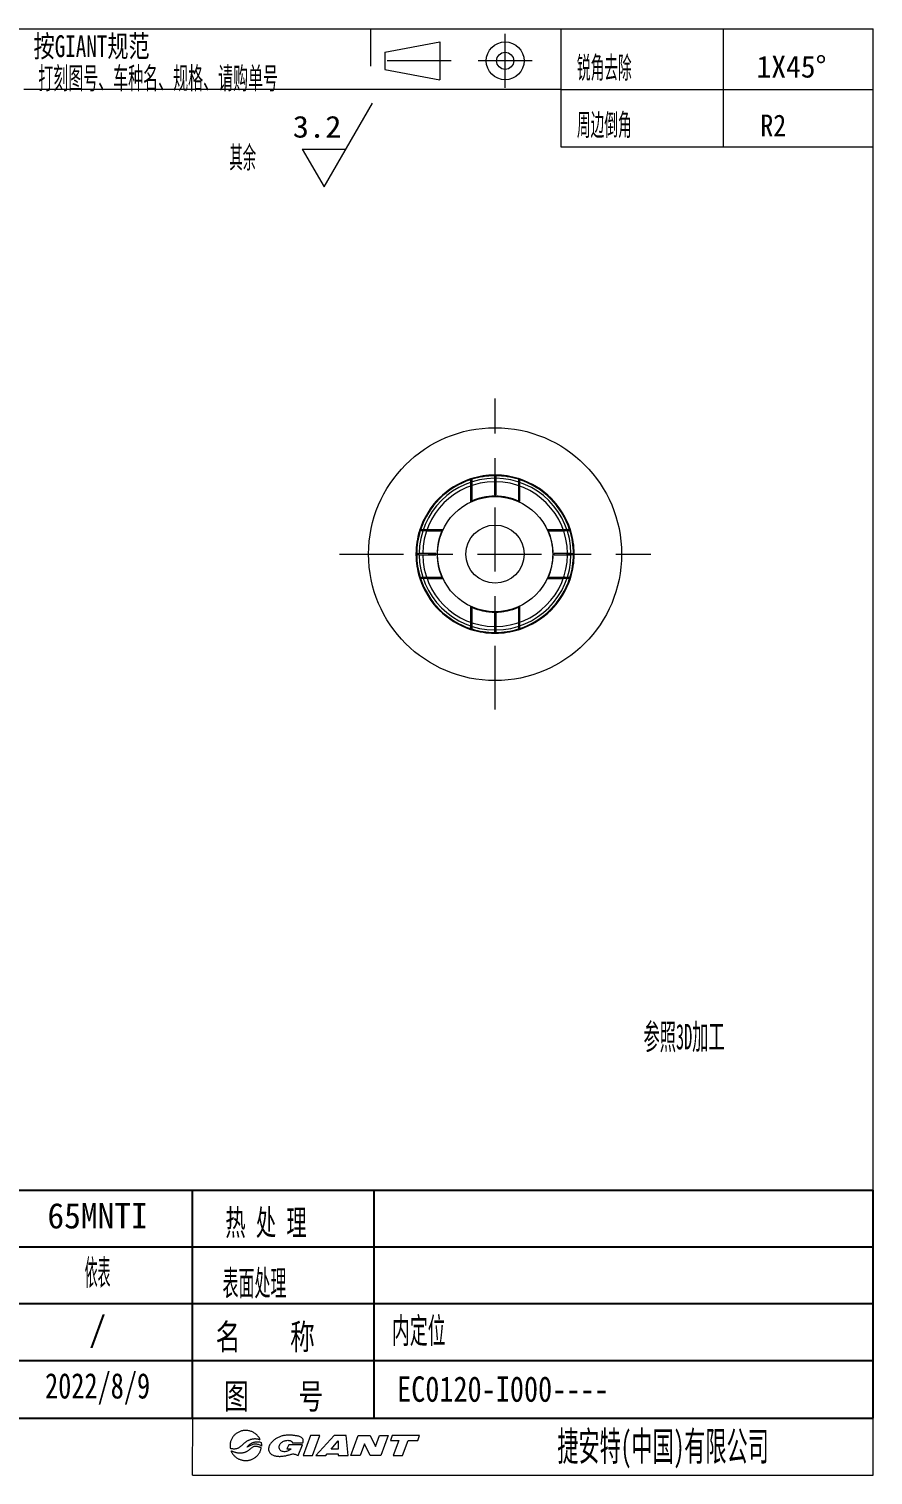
# Model space of a CAD drawing. Header units: millimetres. Extents: x 7 to 719, y -6 to 492.
# Drawn here: x 428.8 to 719, y -5.6 to 491.9 of the extents above; entities that cross this region are included whole.
import ezdxf

# ---------------------------------------------------------------- set-up
doc = ezdxf.new("R2010")
doc.units = ezdxf.units.MM
doc.linetypes.add('CENTER', pattern=[47.5, 22, -8.5, 8.5, -8.5])
doc.linetypes.add('DASHED', pattern=[25.719999, 12.86, -12.86])
doc.layers.add('1', color=7, linetype='Continuous', lineweight=18)
doc.styles.add('blockfont_v2', font='')
doc.styles.add('chinesef_fs', font='')
doc.styles.add('chinesef_ht_filled', font='')
doc.styles.add('chineset', font='')
doc.styles.get('blockfont_v2').set_extended_font_data('宋体')
doc.styles.get('chinesef_fs').set_extended_font_data('宋体')
doc.styles.get('chinesef_ht_filled').set_extended_font_data('宋体')
doc.styles.get('chineset').set_extended_font_data('宋体')

# ---------------------------------------------------------------- blocks, each defined once
blk = doc.blocks.new('TabularNote1')
at = {"layer": '1', "color": 7, "linetype": 'Continuous', "lineweight": 25}
for p, q in [((124.42, 45.33), (138.42, 45.33)), ((124.42, 45.33), (124.42, 37.53)), ((138.42, 45.33), (138.42, 37.53)), ((138.42, 45.33), (157.42, 45.33)), ((157.42, 45.33), (157.42, 37.53)), ((157.42, 45.33), (172.42, 45.33)), ((172.42, 45.33), (172.42, 37.53)), ((172.42, 45.33), (198.42, 45.33)), ((198.42, 45.33), (198.42, 37.53)), ((198.42, 45.33), (223.42, 45.33)), ((223.42, 45.33), (223.42, 37.53)), ((223.42, 45.33), (292.02, 45.33)), ((292.02, 45.33), (292.02, 37.53)), ((124.42, 37.53), (138.42, 37.53)), ((124.42, 37.53), (124.42, 29.73)), ((138.42, 37.53), (157.42, 37.53)), ((138.42, 37.53), (138.42, 29.73)), ((157.42, 37.53), (172.42, 37.53)), ((157.42, 37.53), (157.42, 29.73)), ((172.42, 37.53), (198.42, 37.53)), ((172.42, 37.53), (172.42, 29.73)), ((198.42, 37.53), (223.42, 37.53)), ((198.42, 37.53), (198.42, 29.73)), ((223.42, 37.53), (292.02, 37.53)), ((223.42, 37.53), (223.42, 29.73)), ((292.02, 37.53), (292.02, 29.73)), ((124.42, 29.73), (138.42, 29.73)), ((124.42, 29.73), (124.42, 21.93)), ((138.42, 29.73), (157.42, 29.73)), ((138.42, 29.73), (138.42, 21.93)), ((157.42, 29.73), (172.42, 29.73)), ((157.42, 29.73), (157.42, 21.93)), ((172.42, 29.73), (198.42, 29.73)), ((172.42, 29.73), (172.42, 21.93)), ((198.42, 29.73), (223.42, 29.73)), ((198.42, 29.73), (198.42, 21.93)), ((223.42, 29.73), (292.02, 29.73)), ((223.42, 29.73), (223.42, 21.93)), ((292.02, 29.73), (292.02, 21.93)), ((124.42, 21.93), (138.42, 21.93)), ((124.42, 21.93), (124.42, 13.96)), ((138.42, 21.93), (157.42, 21.93)), ((138.42, 21.93), (138.42, 13.96)), ((157.42, 21.93), (172.42, 21.93)), ((157.42, 21.93), (157.42, 13.96)), ((172.42, 21.93), (198.42, 21.93)), ((172.42, 21.93), (172.42, 13.96)), ((198.42, 21.93), (223.42, 21.93)), ((198.42, 21.93), (198.42, 13.96)), ((223.42, 21.93), (292.02, 21.93)), ((223.42, 21.93), (223.42, 13.96)), ((292.02, 21.93), (292.02, 13.96)), ((124.42, 13.96), (138.42, 13.96)), ((138.42, 13.96), (157.42, 13.96)), ((157.42, 13.96), (172.42, 13.96)), ((172.42, 13.96), (198.42, 13.96)), ((198.42, 13.96), (223.42, 13.96)), ((223.42, 13.96), (292.02, 13.96))]:
    blk.add_line(p, q, dxfattribs=at)
at = {"layer": '1', "color": 5, "linetype": 'Continuous', "lineweight": 13, "char_height": 3.5, "line_spacing_factor": 0.903614}
for s, insert, width, attachment_point, style in [('{\\W0.4408;周亚丰}', (147.92, 43.58), 12.8423, 2, 'chinesef_fs'), ('{\\W0.9652;65MNTI}', (185.42, 43.58), 27.6295, 2, 'chinesef_fs'), ('{\\W0.4408;周亚丰}', (147.92, 35.78), 12.8423, 2, 'chinesef_fs'), ('/', (185.42, 27.98), 12.6779, 2, 'blockfont_v2'), ('{\\W0.5151; 内定位}', (224.67, 25.83), 17.8472, 4, 'chinesef_fs'), ('{\\W0.7585;2022/8/9}', (185.42, 20.18), 29.573, 2, 'blockfont_v2'), ('{\\W0.814; EC0120-I000----}', (224.67, 17.95), 64.9063, 4, 'blockfont_v2')]:
    blk.add_mtext(s, dxfattribs=dict(at, insert=insert, width=width, attachment_point=attachment_point, style=style))
at = {"layer": '1', "color": 5, "linetype": 'Continuous', "lineweight": 13, "insert": (185.42, 35.78), "char_height": 3.5, "width": 7.1068, "attachment_point": 2, "style": 'chineset'}
blk.add_mtext('{\\W0.3724;依表}', dxfattribs=at)

msp = doc.modelspace()

# ---------------------------------------------------------------- linework, layer by layer
at = {"layer": '1', "color": 2, "linetype": 'Continuous', "lineweight": 18}
for p in [(7.456, 491.897), (718.952, 13.959)]:
    msp.add_line(p, (718.952, 491.897), dxfattribs=at)
at = {"layer": '1', "color": 5, "linetype": 'DASHED', "lineweight": 18}
msp.add_line((546.227, 491.897), (546.227, 471.064), dxfattribs=at)
at = {"layer": '1', "color": 1, "linetype": 'CENTER', "lineweight": 18}
for p, q in [((592.484, 471.612), (592.484, 490.219)), ((573.893, 480.915), (549.792, 480.915)), ((601.793, 480.915), (583.175, 480.915))]:
    msp.add_line(p, q, dxfattribs=at)
at = {"layer": '1', "color": 7, "linetype": 'Continuous', "lineweight": 18}
for p, q in [((611.622, 491.897), (611.622, 471.064)), ((667.482, 471.064), (667.482, 491.897)), ((551.155, 483.859), (569.978, 487.416)), ((551.155, 483.859), (551.155, 477.972)), ((569.978, 487.416), (569.978, 474.415)), ((551.155, 477.972), (569.978, 474.415)), ((546.227, 471.064), (426.965, 471.064)), ((611.622, 471.064), (546.227, 471.064)), ((611.622, 472.224), (611.622, 451.39)), ((611.622, 471.064), (718.952, 471.064)), ((667.482, 451.39), (667.482, 472.224)), ((530.23, 437.539), (546.899, 466.41)), ((522.739, 450.515), (537.722, 450.515)), ((522.739, 450.515), (530.23, 437.539)), ((611.622, 452.55), (611.622, 451.39)), ((611.622, 451.39), (718.952, 451.39)), ((611.622, 451.39), (718.952, 451.39)), ((667.482, 451.39), (667.482, 452.55)), ((485.015, -5.581), (485.066, 14.062)), ((718.952, -5.581), (718.952, 13.959)), ((497.932, 5.194), (497.907, 4.934)), ((497.971, 5.453), (497.932, 5.194)), ((498.023, 5.709), (497.971, 5.453)), ((498.088, 5.962), (498.023, 5.709)), ((498.167, 6.211), (498.088, 5.962)), ((498.258, 6.456), (498.167, 6.211)), ((498.362, 6.696), (498.258, 6.456)), ((498.478, 6.93), (498.362, 6.696)), ((498.606, 7.158), (498.478, 6.93)), ((498.746, 7.379), (498.606, 7.158)), ((498.896, 7.593), (498.746, 7.379)), ((499.057, 7.799), (498.896, 7.593)), ((499.228, 7.996), (499.057, 7.799)), ((499.409, 8.185), (499.228, 7.996)), ((499.599, 8.365), (499.409, 8.185)), ((499.797, 8.535), (499.599, 8.365)), ((500.004, 8.695), (499.797, 8.535)), ((500.218, 8.845), (500.004, 8.695)), ((500.439, 8.984), (500.218, 8.845)), ((500.667, 9.113), (500.439, 8.984)), ((500.9, 9.23), (500.667, 9.113)), ((501.139, 9.337), (500.9, 9.23)), ((501.383, 9.432), (501.139, 9.337)), ((501.63, 9.515), (501.383, 9.432)), ((501.894, 9.59), (501.63, 9.515)), ((502.161, 9.651), (501.894, 9.59)), ((502.431, 9.7), (502.161, 9.651)), ((502.191, 4.845), (502.331, 4.978)), ((502.331, 4.978), (502.472, 5.11)), ((502.703, 9.735), (502.431, 9.7)), ((502.472, 5.11), (502.614, 5.24)), ((502.614, 5.24), (502.758, 5.368)), ((502.976, 9.757), (502.703, 9.735)), ((502.758, 5.368), (502.904, 5.494)), ((502.904, 5.494), (503.054, 5.616)), ((503.25, 9.766), (502.976, 9.757)), ((503.054, 5.616), (503.206, 5.735)), ((503.206, 5.735), (503.361, 5.849)), ((503.524, 9.762), (503.25, 9.766)), ((503.361, 5.849), (503.519, 5.96)), ((503.519, 5.96), (503.68, 6.066)), ((503.798, 9.744), (503.524, 9.762)), ((503.68, 6.066), (503.845, 6.167)), ((504.07, 9.712), (503.798, 9.744)), ((503.845, 6.167), (504.012, 6.263)), ((504.012, 6.263), (504.182, 6.353)), ((504.341, 9.668), (504.07, 9.712)), ((504.182, 6.353), (504.355, 6.439)), ((504.609, 9.61), (504.341, 9.668)), ((504.355, 6.439), (504.531, 6.518)), ((504.513, 4.838), (504.739, 5.022)), ((504.531, 6.518), (504.709, 6.591)), ((504.874, 9.539), (504.609, 9.61)), ((504.709, 6.591), (504.89, 6.659)), ((504.739, 5.022), (504.977, 5.19)), ((505.135, 9.456), (504.874, 9.539)), ((504.89, 6.659), (505.073, 6.719)), ((504.977, 5.19), (505.227, 5.341)), ((505.073, 6.719), (505.258, 6.773)), ((505.391, 9.359), (505.135, 9.456)), ((505.227, 5.341), (505.486, 5.475)), ((505.258, 6.773), (505.445, 6.821)), ((505.643, 9.25), (505.391, 9.359)), ((505.445, 6.821), (505.634, 6.861)), ((505.486, 5.475), (505.753, 5.592)), ((505.634, 6.861), (505.824, 6.894)), ((505.889, 9.129), (505.643, 9.25)), ((506.023, 4.998), (505.751, 4.935)), ((505.753, 5.592), (506.028, 5.692)), ((505.824, 6.894), (506.015, 6.919)), ((506.128, 8.995), (505.889, 9.129)), ((506.015, 6.919), (506.207, 6.936)), ((506.3, 5.039), (506.023, 4.998)), ((506.028, 5.692), (506.308, 5.774)), ((506.36, 8.849), (506.128, 8.995)), ((506.207, 6.936), (506.4, 6.946)), ((506.579, 5.055), (506.3, 5.039)), ((506.308, 5.774), (506.592, 5.838)), ((506.585, 8.692), (506.36, 8.849)), ((506.4, 6.946), (506.593, 6.947)), ((506.859, 5.047), (506.579, 5.055)), ((506.801, 8.524), (506.585, 8.692)), ((506.592, 5.838), (506.88, 5.884)), ((506.593, 6.947), (506.786, 6.939)), ((506.786, 6.939), (506.978, 6.923)), ((507.009, 8.345), (506.801, 8.524)), ((507.137, 5.017), (506.859, 5.047)), ((506.88, 5.884), (507.171, 5.909)), ((506.978, 6.923), (507.169, 6.898)), ((507.207, 8.155), (507.009, 8.345)), ((507.412, 4.966), (507.137, 5.017)), ((507.169, 6.898), (507.359, 6.864)), ((507.171, 5.909), (507.463, 5.91)), ((507.394, 7.955), (507.207, 8.155)), ((507.359, 6.864), (507.547, 6.822)), ((507.572, 7.746), (507.394, 7.955)), ((507.463, 5.91), (507.753, 5.885)), ((507.547, 6.822), (507.733, 6.771)), ((507.737, 7.528), (507.572, 7.746)), ((507.733, 6.771), (507.917, 6.712)), ((507.891, 7.301), (507.737, 7.528)), ((507.753, 5.885), (508.039, 5.828)), ((508.033, 7.066), (507.891, 7.301)), ((507.917, 6.712), (508.098, 6.646)), ((508.162, 6.824), (508.033, 7.066)), ((508.039, 5.828), (508.316, 5.737)), ((508.098, 6.646), (508.278, 6.576)), ((508.278, 6.576), (508.162, 6.824)), ((508.316, 5.737), (508.583, 5.618)), ((508.583, 5.618), (508.627, 5.38)), ((508.627, 5.38), (508.66, 5.14)), ((508.66, 5.14), (508.681, 4.898)), ((511.779, 5.135), (511.632, 4.902)), ((511.939, 5.359), (511.779, 5.135)), ((512.111, 5.575), (511.939, 5.359)), ((512.292, 5.782), (512.111, 5.575)), ((512.483, 5.981), (512.292, 5.782)), ((512.681, 6.172), (512.483, 5.981)), ((512.888, 6.354), (512.681, 6.172)), ((513.101, 6.528), (512.888, 6.354)), ((513.321, 6.694), (513.101, 6.528)), ((513.547, 6.852), (513.321, 6.694)), ((513.778, 7.001), (513.547, 6.852)), ((514.015, 7.142), (513.778, 7.001)), ((514.257, 7.274), (514.015, 7.142)), ((514.503, 7.397), (514.257, 7.274)), ((514.754, 7.512), (514.503, 7.397)), ((515.008, 7.617), (514.754, 7.512)), ((515.267, 7.712), (515.008, 7.617)), ((515.02, 4.911), (515.175, 5.158)), ((515.175, 5.158), (515.36, 5.383)), ((515.528, 7.799), (515.267, 7.712)), ((515.36, 5.383), (515.57, 5.585)), ((515.793, 7.875), (515.528, 7.799)), ((515.57, 5.585), (515.8, 5.764)), ((516.06, 7.942), (515.793, 7.875)), ((515.8, 5.764), (516.046, 5.919)), ((516.046, 5.919), (516.306, 6.052)), ((516.329, 7.999), (516.06, 7.942)), ((516.306, 6.052), (516.576, 6.161)), ((516.601, 8.046), (516.329, 7.999)), ((516.576, 6.161), (516.854, 6.248)), ((516.874, 8.084), (516.601, 8.046)), ((516.854, 6.248), (517.138, 6.313)), ((517.147, 8.114), (516.874, 8.084)), ((517.138, 6.313), (517.427, 6.354)), ((517.422, 8.135), (517.147, 8.114)), ((517.697, 8.148), (517.422, 8.135)), ((517.427, 6.354), (517.718, 6.372)), ((517.973, 8.154), (517.697, 8.148)), ((517.718, 6.372), (518.009, 6.366)), ((518.248, 8.153), (517.973, 8.154)), ((518.009, 6.366), (518.299, 6.332)), ((518.523, 8.147), (518.248, 8.153)), ((518.299, 6.332), (518.583, 6.267)), ((518.799, 8.135), (518.523, 8.147)), ((518.583, 6.267), (518.856, 6.167)), ((519.074, 8.119), (518.799, 8.135)), ((518.856, 6.167), (519.107, 6.02)), ((519.348, 8.098), (519.074, 8.119)), ((519.107, 6.02), (519.313, 5.815)), ((519.313, 5.815), (519.425, 5.549)), ((519.623, 8.073), (519.348, 8.098)), ((519.425, 5.549), (522.947, 5.549)), ((519.897, 8.044), (519.623, 8.073)), ((520.17, 8.011), (519.897, 8.044)), ((520.443, 7.972), (520.17, 8.011)), ((520.715, 7.928), (520.443, 7.972)), ((520.985, 7.877), (520.715, 7.928)), ((521.254, 7.818), (520.985, 7.877)), ((521.521, 7.748), (521.254, 7.818)), ((521.783, 7.665), (521.521, 7.748)), ((522.04, 7.564), (521.783, 7.665)), ((522.286, 7.442), (522.04, 7.564)), ((522.517, 7.291), (522.286, 7.442)), ((522.721, 7.107), (522.517, 7.291)), ((522.884, 6.886), (522.721, 7.107)), ((522.995, 6.634), (522.884, 6.886)), ((522.947, 5.549), (523.014, 5.816)), ((523.048, 6.364), (522.995, 6.634)), ((523.014, 5.816), (523.051, 6.089)), ((523.051, 6.089), (523.048, 6.364)), ((525.59, 8.015), (523.069, 1.169)), ((528.811, 8.015), (525.59, 8.015)), ((526.29, 1.169), (528.811, 8.015)), ((533.706, 8.015), (527.339, 1.169)), ((532.658, 3.322), (535.068, 6.168)), ((537.865, 8.015), (533.706, 8.015)), ((535.068, 6.168), (535.068, 3.322)), ((538.564, 1.169), (537.865, 8.015)), ((539.484, 1.169), (542.005, 8.015)), ((542.005, 8.015), (546.017, 8.015)), ((544.1, 5.209), (542.613, 1.169)), ((546.109, 1.169), (544.1, 5.209)), ((546.017, 8.015), (547.889, 4.252)), ((547.889, 4.252), (549.274, 8.015)), ((549.274, 8.015), (552.311, 8.015)), ((552.311, 8.015), (549.79, 1.169)), ((553.654, 8.015), (553.044, 6.359)), ((553.044, 6.359), (555.897, 6.359)), ((563.04, 8.015), (553.654, 8.015)), ((555.897, 6.359), (553.986, 1.169)), ((557.243, 1.169), (559.154, 6.359)), ((559.154, 6.359), (562.43, 6.359)), ((562.43, 6.359), (563.04, 8.015)), ((497.907, 4.934), (497.896, 4.673)), ((497.896, 4.673), (497.899, 4.412)), ((497.899, 4.412), (497.915, 4.151)), ((497.915, 4.151), (497.945, 3.891)), ((497.945, 3.891), (497.989, 3.633)), ((497.989, 3.633), (498.176, 3.586)), ((498.176, 3.586), (498.366, 3.552)), ((498.24, 2.773), (498.332, 2.555)), ((498.416, 2.699), (498.24, 2.773)), ((498.332, 2.555), (498.433, 2.342)), ((498.366, 3.552), (498.557, 3.525)), ((498.592, 2.624), (498.416, 2.699)), ((498.433, 2.342), (498.544, 2.133)), ((498.544, 2.133), (498.665, 1.93)), ((498.557, 3.525), (498.749, 3.506)), ((498.766, 2.548), (498.592, 2.624)), ((498.665, 1.93), (498.795, 1.733)), ((498.749, 3.506), (498.941, 3.492)), ((498.942, 2.472), (498.766, 2.548)), ((498.795, 1.733), (498.934, 1.541)), ((498.934, 1.541), (499.081, 1.357)), ((498.941, 3.492), (499.134, 3.484)), ((499.118, 2.399), (498.942, 2.472)), ((499.081, 1.357), (499.237, 1.179)), ((499.296, 2.33), (499.118, 2.399)), ((499.134, 3.484), (499.327, 3.482)), ((499.237, 1.179), (499.4, 1.008)), ((499.476, 2.266), (499.296, 2.33)), ((499.327, 3.482), (499.519, 3.487)), ((499.4, 1.008), (499.571, 0.845)), ((499.657, 2.208), (499.476, 2.266)), ((499.519, 3.487), (499.712, 3.5)), ((499.571, 0.845), (499.749, 0.69)), ((499.841, 2.156), (499.657, 2.208)), ((499.712, 3.5), (499.904, 3.521)), ((499.749, 0.69), (499.934, 0.542)), ((500.026, 2.109), (499.841, 2.156)), ((499.904, 3.521), (500.094, 3.551)), ((499.934, 0.542), (500.125, 0.403)), ((500.212, 2.068), (500.026, 2.109)), ((500.094, 3.551), (500.283, 3.592)), ((500.125, 0.403), (500.322, 0.273)), ((500.4, 2.034), (500.212, 2.068)), ((500.283, 3.592), (500.468, 3.644)), ((500.322, 0.273), (500.524, 0.151)), ((500.588, 2.005), (500.4, 2.034)), ((500.468, 3.644), (500.65, 3.708)), ((500.524, 0.151), (500.731, 0.038)), ((500.778, 1.982), (500.588, 2.005)), ((500.65, 3.708), (500.827, 3.784)), ((500.731, 0.038), (500.944, -0.066)), ((500.968, 1.965), (500.778, 1.982)), ((500.827, 3.784), (500.999, 3.872)), ((501.158, 1.955), (500.968, 1.965)), ((500.999, 3.872), (501.164, 3.972)), ((501.349, 1.951), (501.158, 1.955)), ((501.164, 3.972), (501.323, 4.08)), ((501.323, 4.08), (501.477, 4.197)), ((501.54, 1.953), (501.349, 1.951)), ((501.477, 4.197), (501.625, 4.32)), ((501.731, 1.962), (501.54, 1.953)), ((501.625, 4.32), (501.77, 4.448)), ((501.921, 1.977), (501.731, 1.962)), ((501.77, 4.448), (501.912, 4.579)), ((501.912, 4.579), (502.052, 4.711)), ((502.11, 2), (501.921, 1.977)), ((502.052, 4.711), (502.191, 4.845)), ((502.299, 2.03), (502.11, 2)), ((502.486, 2.068), (502.299, 2.03)), ((502.671, 2.113), (502.486, 2.068)), ((502.854, 2.166), (502.671, 2.113)), ((503.035, 2.227), (502.854, 2.166)), ((503.213, 2.296), (503.035, 2.227)), ((503.388, 2.372), (503.213, 2.296)), ((503.558, 2.457), (503.388, 2.372)), ((503.725, 2.549), (503.558, 2.457)), ((503.888, 2.649), (503.725, 2.549)), ((503.739, 3.968), (503.914, 4.201)), ((503.981, 4.109), (503.739, 3.968)), ((504.047, 2.755), (503.888, 2.649)), ((503.914, 4.201), (504.1, 4.426)), ((504.223, 4.248), (503.981, 4.109)), ((504.202, 2.867), (504.047, 2.755)), ((504.1, 4.426), (504.3, 4.638)), ((504.352, 2.984), (504.202, 2.867)), ((504.468, 4.384), (504.223, 4.248)), ((504.3, 4.638), (504.513, 4.838)), ((504.5, 3.105), (504.352, 2.984)), ((504.715, 4.514), (504.468, 4.384)), ((504.644, 3.229), (504.5, 3.105)), ((504.788, 3.355), (504.644, 3.229)), ((504.967, 4.638), (504.715, 4.514)), ((504.93, 3.482), (504.788, 3.355)), ((505.074, 3.607), (504.93, 3.482)), ((505.222, 4.751), (504.967, 4.638)), ((505.22, 3.73), (505.074, 3.607)), ((505.371, 3.847), (505.22, 3.73)), ((505.484, 4.851), (505.222, 4.751)), ((505.528, 3.956), (505.371, 3.847)), ((505.751, 4.935), (505.484, 4.851)), ((505.691, 4.054), (505.528, 3.956)), ((505.863, 4.138), (505.691, 4.054)), ((505.745, -0.017), (505.955, 0.091)), ((506.041, 4.205), (505.863, 4.138)), ((505.955, 0.091), (506.16, 0.209)), ((506.225, 4.254), (506.041, 4.205)), ((506.16, 0.209), (506.36, 0.335)), ((506.414, 4.285), (506.225, 4.254)), ((506.36, 0.335), (506.554, 0.469)), ((506.604, 4.298), (506.414, 4.285)), ((506.554, 0.469), (506.742, 0.613)), ((506.795, 4.296), (506.604, 4.298)), ((506.742, 0.613), (506.923, 0.764)), ((506.985, 4.281), (506.795, 4.296)), ((506.923, 0.764), (507.098, 0.923)), ((507.174, 4.254), (506.985, 4.281)), ((507.098, 0.923), (507.265, 1.09)), ((507.361, 4.218), (507.174, 4.254)), ((507.265, 1.09), (507.425, 1.264)), ((507.547, 4.173), (507.361, 4.218)), ((507.683, 4.896), (507.412, 4.966)), ((507.425, 1.264), (507.577, 1.445)), ((507.73, 4.122), (507.547, 4.173)), ((507.577, 1.445), (507.72, 1.633)), ((507.948, 4.807), (507.683, 4.896)), ((507.72, 1.633), (507.855, 1.827)), ((507.912, 4.065), (507.73, 4.122)), ((507.855, 1.827), (507.98, 2.027)), ((508.093, 4.003), (507.912, 4.065)), ((508.205, 4.697), (507.948, 4.807)), ((507.98, 2.027), (508.096, 2.233)), ((508.272, 3.936), (508.093, 4.003)), ((508.096, 2.233), (508.203, 2.444)), ((508.203, 2.444), (508.299, 2.66)), ((508.453, 4.567), (508.205, 4.697)), ((508.449, 3.866), (508.272, 3.936)), ((508.299, 2.66), (508.386, 2.88)), ((508.386, 2.88), (508.462, 3.103)), ((508.625, 3.793), (508.449, 3.866)), ((508.687, 4.414), (508.453, 4.567)), ((508.462, 3.103), (508.527, 3.33)), ((508.527, 3.33), (508.582, 3.56)), ((508.582, 3.56), (508.625, 3.793)), ((508.681, 4.898), (508.69, 4.656)), ((508.69, 4.656), (508.687, 4.414)), ((511.167, 3.616), (511.149, 3.342)), ((511.149, 3.342), (511.165, 3.067)), ((511.165, 3.067), (511.216, 2.796)), ((511.214, 3.887), (511.167, 3.616)), ((511.288, 4.153), (511.214, 3.887)), ((511.216, 2.796), (511.305, 2.536)), ((511.384, 4.411), (511.288, 4.153)), ((511.305, 2.536), (511.43, 2.29)), ((511.5, 4.661), (511.384, 4.411)), ((511.43, 2.29), (511.587, 2.064)), ((511.632, 4.902), (511.5, 4.661)), ((511.587, 2.064), (511.772, 1.86)), ((511.772, 1.86), (511.979, 1.679)), ((511.979, 1.679), (512.204, 1.52)), ((512.204, 1.52), (512.443, 1.383)), ((512.443, 1.383), (512.692, 1.265)), ((512.692, 1.265), (512.949, 1.165)), ((512.949, 1.165), (513.211, 1.083)), ((513.211, 1.083), (513.478, 1.015)), ((513.478, 1.015), (513.749, 0.961)), ((513.749, 0.961), (514.021, 0.919)), ((514.021, 0.919), (514.295, 0.889)), ((514.295, 0.889), (514.57, 0.871)), ((514.57, 0.871), (514.845, 0.862)), ((514.791, 4.076), (514.822, 4.365)), ((514.811, 3.785), (514.791, 4.076)), ((514.885, 3.504), (514.811, 3.785)), ((514.822, 4.365), (514.9, 4.646)), ((514.845, 0.862), (515.121, 0.862)), ((515.01, 3.241), (514.885, 3.504)), ((514.9, 4.646), (515.02, 4.911)), ((515.184, 3.007), (515.01, 3.241)), ((515.121, 0.862), (515.396, 0.872)), ((515.398, 2.81), (515.184, 3.007)), ((515.396, 0.872), (515.671, 0.89)), ((515.644, 2.655), (515.398, 2.81)), ((515.913, 2.543), (515.644, 2.655)), ((515.671, 0.89), (515.945, 0.916)), ((516.196, 2.475), (515.913, 2.543)), ((515.945, 0.916), (516.217, 0.949)), ((516.486, 2.446), (516.196, 2.475)), ((516.217, 0.949), (516.489, 0.99)), ((516.777, 2.454), (516.486, 2.446)), ((516.489, 0.99), (516.761, 1.038)), ((516.761, 1.038), (517.031, 1.092)), ((517.066, 2.495), (516.777, 2.454)), ((517.031, 1.092), (517.3, 1.152)), ((517.349, 2.564), (517.066, 2.495)), ((517.3, 1.152), (517.567, 1.217)), ((517.625, 2.658), (517.349, 2.564)), ((518.089, 4.868), (517.449, 3.396)), ((517.449, 3.396), (518.875, 3.396)), ((517.567, 1.217), (517.834, 1.288)), ((517.893, 2.773), (517.625, 2.658)), ((517.834, 1.288), (518.099, 1.362)), ((518.152, 2.907), (517.893, 2.773)), ((522.807, 4.868), (518.089, 4.868)), ((518.099, 1.362), (518.364, 1.437)), ((518.402, 3.056), (518.152, 2.907)), ((518.364, 1.437), (518.629, 1.513)), ((518.643, 3.22), (518.402, 3.056)), ((518.629, 1.513), (518.895, 1.584)), ((518.875, 3.396), (518.643, 3.22)), ((518.895, 1.584), (519.163, 1.644)), ((519.163, 1.644), (519.436, 1.684)), ((519.436, 1.684), (519.711, 1.693)), ((519.711, 1.693), (519.985, 1.663)), ((519.985, 1.663), (520.252, 1.599)), ((520.252, 1.599), (520.513, 1.509)), ((520.513, 1.509), (520.767, 1.404)), ((520.767, 1.404), (521.018, 1.289)), ((521.018, 1.289), (521.266, 1.169)), ((521.266, 1.169), (522.807, 4.868)), ((523.069, 1.169), (526.29, 1.169)), ((527.339, 1.169), (530.835, 1.169)), ((530.835, 1.169), (531.334, 1.758)), ((531.334, 1.758), (535.068, 1.758)), ((535.068, 3.322), (532.658, 3.322)), ((535.068, 1.758), (535.068, 1.169)), ((535.068, 1.169), (538.564, 1.169)), ((542.613, 1.169), (539.484, 1.169)), ((549.79, 1.169), (546.109, 1.169)), ((553.986, 1.169), (557.243, 1.169)), ((500.944, -0.066), (501.16, -0.161)), ((501.16, -0.161), (501.38, -0.246)), ((501.38, -0.246), (501.604, -0.322)), ((501.604, -0.322), (501.831, -0.389)), ((501.831, -0.389), (502.06, -0.445)), ((502.06, -0.445), (502.292, -0.492)), ((502.292, -0.492), (502.525, -0.529)), ((502.525, -0.529), (502.76, -0.557)), ((502.76, -0.557), (502.996, -0.574)), ((502.996, -0.574), (503.232, -0.582)), ((503.232, -0.582), (503.468, -0.579)), ((503.468, -0.579), (503.704, -0.567)), ((503.704, -0.567), (503.939, -0.545)), ((503.939, -0.545), (504.173, -0.513)), ((504.173, -0.513), (504.406, -0.471)), ((504.406, -0.471), (504.636, -0.419)), ((504.636, -0.419), (504.865, -0.358)), ((504.865, -0.358), (505.09, -0.287)), ((505.09, -0.287), (505.312, -0.206)), ((505.312, -0.206), (505.531, -0.116)), ((505.531, -0.116), (505.745, -0.017))]:
    msp.add_line(p, q, dxfattribs=at)
at = {"layer": '1', "color": 8, "linetype": 'CENTER', "lineweight": 13}
for p, q in [((589.017, 257.723), (589.017, 364.723)), ((535.517, 311.223), (642.517, 311.223))]:
    msp.add_line(p, q, dxfattribs=at)
at = {"layer": '1', "color": 155, "linetype": 'Continuous', "lineweight": 18}
for p, q in [((588.817, 338.422), (588.817, 338.18)), ((589.217, 338.422), (589.217, 338.18)), ((580.617, 337.094), (580.617, 336.839)), ((580.617, 336.839), (580.617, 336.599)), ((580.617, 334.436), (580.617, 329.289)), ((581.017, 337.22), (581.017, 336.967)), ((581.017, 336.967), (581.017, 336.728)), ((581.017, 334.577), (581.017, 329.485)), ((588.817, 338.18), (588.817, 337.315)), ((588.817, 337.315), (588.817, 336.119)), ((588.817, 336.119), (588.817, 331.578)), ((589.217, 338.18), (589.217, 337.315)), ((589.217, 337.315), (589.217, 336.119)), ((589.217, 336.119), (589.217, 331.578)), ((597.017, 337.22), (597.017, 336.967)), ((597.017, 336.967), (597.017, 336.728)), ((597.017, 334.577), (597.017, 329.485)), ((597.417, 337.094), (597.417, 336.839)), ((597.417, 336.839), (597.417, 336.599)), ((597.417, 334.436), (597.417, 329.289)), ((580.617, 293.158), (580.617, 288.01)), ((581.017, 292.962), (581.017, 287.869)), ((588.817, 290.868), (588.817, 286.327)), ((589.217, 290.868), (589.217, 286.327)), ((597.017, 292.962), (597.017, 287.869)), ((597.417, 293.158), (597.417, 288.01)), ((580.617, 285.847), (580.617, 285.607)), ((580.617, 285.607), (580.617, 285.353)), ((581.017, 285.718), (581.017, 285.48)), ((581.017, 285.48), (581.017, 285.226)), ((588.817, 286.327), (588.817, 285.131)), ((588.817, 285.131), (588.817, 284.266)), ((588.817, 284.266), (588.817, 284.024)), ((589.217, 286.327), (589.217, 285.131)), ((589.217, 285.131), (589.217, 284.266)), ((589.217, 284.266), (589.217, 284.024)), ((597.017, 285.718), (597.017, 285.48)), ((597.017, 285.48), (597.017, 285.226)), ((597.417, 285.847), (597.417, 285.607)), ((597.417, 285.607), (597.417, 285.353))]:
    msp.add_line(p, q, dxfattribs=at)
at = {"layer": '1', "color": 155, "linetype": 'DASHED', "lineweight": 13}
for p, q in [((580.617, 336.599), (580.617, 334.436)), ((581.017, 336.728), (581.017, 334.577)), ((597.017, 336.728), (597.017, 334.577)), ((597.417, 336.599), (597.417, 334.436)), ((565.663, 319.223), (563.512, 319.223)), ((565.804, 319.623), (563.641, 319.623)), ((614.393, 319.623), (612.23, 319.623)), ((614.522, 319.223), (612.371, 319.223)), ((565.663, 303.223), (563.512, 303.223)), ((565.804, 302.823), (563.641, 302.823)), ((614.393, 302.823), (612.23, 302.823)), ((614.522, 303.223), (612.371, 303.223)), ((580.617, 288.01), (580.617, 285.847)), ((581.017, 287.869), (581.017, 285.718)), ((597.017, 287.869), (597.017, 285.718)), ((597.417, 288.01), (597.417, 285.847))]:
    msp.add_line(p, q, dxfattribs=at)
at = {"layer": '1', "color": 4, "linetype": 'Continuous', "lineweight": 18}
msp.add_line((485.015, -5.581), (718.952, -5.581), dxfattribs=at)
at = {"layer": '1', "color": 7, "linetype": 'Continuous', "lineweight": 18}
for radius in [6.501, 2.943]:
    msp.add_circle((592.484, 480.915), radius, dxfattribs=at)
at = {"layer": '1', "color": 155, "linetype": 'Continuous', "lineweight": 18}
for radius in [43.5, 19.797, 10]:
    msp.add_circle((589.017, 311.223), radius, dxfattribs=at)
for radius, start, end in [(27.2, 90.4213, 107.10464), (27.2, 89.5787, 90.4213), (27.2, 72.89536, 89.5787), (27.2, 107.98835, 162.01165), (24.896, 90.46028, 179.53972), (27.2, 107.1041, 107.98835), (26.73, 107.41491, 108.31576), (24.686, 108.90908, 109.89337), (24.896, 0.46028, 89.53972), (27.2, 72.01165, 72.8959), (26.73, 71.68424, 72.58509), (24.686, 70.10663, 71.09092), (27.2, 17.98835, 72.01165), (19.923, 65.06293, 114.93707), (19.937, 66.34278, 113.65722), (20.356, 89.43705, 90.56295), (27.2, 162.89536, 179.5787), (27.2, 162.01165, 162.8959), (26.73, 161.68424, 162.58509), (24.686, 160.10663, 161.09092), (19.937, 156.34278, 203.65722), (19.923, 155.06293, 204.93707), (19.923, 335.06293, 24.93707), (19.937, 336.34278, 23.65722), (24.686, 18.90908, 19.89337), (26.73, 17.41491, 18.31576), (27.2, 17.1041, 17.98835), (27.2, 0.4213, 17.10464), (27.2, 179.5787, 180.4213), (27.2, 180.4213, 197.10464), (24.896, 180.46028, 269.53972), (20.356, 179.43705, 180.56295), (24.896, 270.46028, 359.53972), (20.356, 359.43705, 0.56295), (27.2, 342.89536, 359.5787), (27.2, 359.5787, 0.4213), (27.2, 197.1041, 197.98835), (27.2, 197.98835, 252.01165), (26.73, 197.41491, 198.31576), (24.686, 198.90908, 199.89337), (27.2, 287.98835, 342.01165), (24.686, 340.10663, 341.09092), (26.73, 341.68424, 342.58509), (27.2, 342.01165, 342.8959), (19.923, 245.06293, 294.93707), (19.937, 246.34278, 293.65722), (20.356, 269.43705, 270.56295), (24.686, 250.10663, 251.09092), (26.73, 251.68424, 252.58509), (27.2, 252.01165, 252.8959), (27.2, 252.89536, 269.5787), (27.2, 269.5787, 270.4213), (27.2, 270.4213, 287.10464), (24.686, 288.90908, 289.89337), (26.73, 287.41491, 288.31576), (27.2, 287.1041, 287.98835)]:
    msp.add_arc((589.017, 311.223), radius, start, end, dxfattribs=at)
at = {"layer": '1', "color": 155, "linetype": 'Continuous', "lineweight": 13}
for radius, start, end in [(26.093, 90.43917, 179.56083), (26.958, 108.15552, 161.84448), (26.958, 90.42508, 107.26307), (26.958, 72.73693, 89.57492), (26.093, 0.43917, 89.56083), (26.958, 18.15552, 71.84448), (26.958, 162.73693, 179.57492), (26.958, 0.42508, 17.26307), (26.958, 180.42508, 197.26307), (26.093, 180.43917, 269.56083), (26.093, 270.43917, 359.56083), (26.958, 342.73693, 359.57492), (26.958, 198.15552, 251.84448), (26.958, 288.15552, 341.84448), (26.958, 252.73693, 269.57492), (26.958, 270.42508, 287.26307)]:
    msp.add_arc((589.017, 311.223), radius, start, end, dxfattribs=at)
at = {"layer": '1', "color": 155, "linetype": 'Continuous', "lineweight": 18}
for points in [[(563.02, 319.223), (563.02, 319.223), (563.104, 319.223), (563.273, 319.223)], [(563.401, 319.623), (563.231, 319.623), (563.146, 319.623), (563.146, 319.623)], [(563.512, 319.223), (563.432, 319.223), (563.353, 319.223), (563.273, 319.223)], [(563.401, 319.623), (563.481, 319.623), (563.561, 319.623), (563.641, 319.623)], [(565.663, 319.223), (567.336, 319.223), (569.027, 319.223), (570.755, 319.223)], [(570.951, 319.623), (569.2, 319.623), (567.492, 319.623), (565.804, 319.623)], [(612.23, 319.623), (610.541, 319.623), (608.833, 319.623), (607.082, 319.623)], [(607.278, 319.223), (609.007, 319.223), (610.697, 319.223), (612.371, 319.223)], [(614.393, 319.623), (614.473, 319.623), (614.553, 319.623), (614.633, 319.623)], [(614.76, 319.223), (614.681, 319.223), (614.601, 319.223), (614.522, 319.223)], [(614.887, 319.623), (614.887, 319.623), (614.802, 319.623), (614.633, 319.623)], [(614.76, 319.223), (614.929, 319.223), (615.013, 319.223), (615.014, 319.223)], [(562.06, 311.423), (561.898, 311.423), (561.817, 311.423), (561.818, 311.423)], [(561.817, 311.023), (561.818, 311.023), (561.898, 311.023), (562.06, 311.023)], [(562.06, 311.423), (562.348, 311.423), (562.636, 311.423), (562.925, 311.423)], [(562.925, 311.023), (562.636, 311.023), (562.348, 311.023), (562.06, 311.023)], [(568.662, 311.423), (567.148, 311.423), (565.635, 311.423), (564.121, 311.423)], [(564.121, 311.023), (565.635, 311.023), (567.148, 311.023), (568.662, 311.023)], [(613.912, 311.423), (612.399, 311.423), (610.885, 311.423), (609.372, 311.423)], [(609.372, 311.023), (610.885, 311.023), (612.399, 311.023), (613.912, 311.023)], [(615.109, 311.423), (615.397, 311.423), (615.686, 311.423), (615.974, 311.423)], [(615.974, 311.023), (615.686, 311.023), (615.397, 311.023), (615.109, 311.023)], [(616.216, 311.423), (616.216, 311.423), (616.135, 311.423), (615.974, 311.423)], [(615.974, 311.023), (616.135, 311.023), (616.216, 311.023), (616.216, 311.023)], [(563.273, 303.223), (563.105, 303.223), (563.02, 303.223), (563.02, 303.223)], [(563.146, 302.823), (563.146, 302.823), (563.231, 302.823), (563.401, 302.823)], [(563.273, 303.223), (563.353, 303.223), (563.432, 303.223), (563.512, 303.223)], [(563.641, 302.823), (563.561, 302.823), (563.481, 302.823), (563.401, 302.823)], [(570.755, 303.223), (569.027, 303.223), (567.336, 303.223), (565.663, 303.223)], [(565.804, 302.823), (567.492, 302.823), (569.2, 302.823), (570.951, 302.823)], [(607.082, 302.823), (608.833, 302.823), (610.541, 302.823), (612.23, 302.823)], [(612.371, 303.223), (610.697, 303.223), (609.007, 303.223), (607.278, 303.223)], [(614.633, 302.823), (614.553, 302.823), (614.473, 302.823), (614.393, 302.823)], [(614.522, 303.223), (614.601, 303.223), (614.681, 303.223), (614.76, 303.223)], [(614.633, 302.823), (614.802, 302.823), (614.887, 302.823), (614.887, 302.823)], [(615.014, 303.223), (615.014, 303.223), (614.929, 303.223), (614.76, 303.223)]]:
    msp.add_open_spline(points, degree=3, dxfattribs=at)
for points in [[(564.121, 311.423), (564.116, 311.423), (564.052, 311.423), (563.84, 311.423), (563.692, 311.423), (563.393, 311.423), (563.241, 311.423), (563.015, 311.423), (562.941, 311.423), (562.925, 311.423)], [(562.925, 311.023), (562.941, 311.023), (563.015, 311.023), (563.241, 311.023), (563.393, 311.023), (563.692, 311.023), (563.84, 311.023), (564.051, 311.023), (564.116, 311.023), (564.121, 311.023)], [(615.109, 311.423), (615.093, 311.423), (615.019, 311.423), (614.792, 311.423), (614.641, 311.423), (614.342, 311.423), (614.194, 311.423), (613.982, 311.423), (613.918, 311.423), (613.912, 311.423)], [(613.912, 311.023), (613.918, 311.023), (613.982, 311.023), (614.194, 311.023), (614.342, 311.023), (614.64, 311.023), (614.792, 311.023), (615.018, 311.023), (615.093, 311.023), (615.109, 311.023)]]:
    msp.add_open_spline(points, degree=3, knots=[0, 0, 0, 0, 0.2990961, 0.2990961, 0.5981922, 0.5981922, 0.8972884, 0.8972884, 1.1963845, 1.1963845, 1.1963845, 1.1963845], dxfattribs=at)

# ---------------------------------------------------------------- block references
at = {"layer": '1', "color": 3, "linetype": 'Continuous', "lineweight": 18, "xscale": 2.5, "yscale": 2.5, "zscale": 2.5}
msp.add_blockref('TabularNote1', (-11.184, -20.938), dxfattribs=at)

# ---------------------------------------------------------------- texts
at = {"layer": '1', "color": 7, "linetype": 'Continuous', "lineweight": 13, "attachment_point": 7, "line_spacing_factor": 0.903614, "style": 'chinesef_fs'}
for s, insert, char_height, width in [('{\\W0.7098;按GIANT规范}', (430.359, 481.368), 7.5, 82.1425), ('{\\W0.4603;锐角去除}', (617.141, 473.965), 7.5, 38.57263), ('{\\W0.9939;1X45%%D}', (678.902, 475.03), 7.5, 47.97372), ('{\\W0.5035;打刻图号、车种名、规格、请购单号}', (431.989, 470.395), 7.5, 171.55567), ('{\\W0.4603;周边倒角}', (617.141, 454.292), 7.5, 37.83975), ('{\\W1.0951;3.2}', (519.442, 454.377), 7.5, 32.39416), ('{\\W0.8703;R2}', (680.204, 454.947), 7.5, 16.9198), ('{\\W0.4477;其余}', (497.684, 443.144), 7.5, 18.38321), ('{\\W0.5864;热 处 理}', (496.294, 75.933), 8.75, 57.32961), ('{\\W0.4603;表面处理}', (495.321, 55.15), 8.75, 45.27141), ('{\\W0.7155;名    称}', (492.954, 36.656), 8.75, 69.81122), ('{\\W0.7155;图    号}', (495.809, 16.233), 8.75, 68.06244), ('{\\W0.5332;捷安特(中国)有限公司}', (610.416, -3.3), 10, 149.95133)]:
    msp.add_mtext(s, dxfattribs=dict(at, insert=insert, char_height=char_height, width=width))
at = {"layer": '1', "color": 35, "linetype": 'Continuous', "lineweight": 13, "insert": (640.048, 139.849), "char_height": 8.75, "width": 57.32672, "attachment_point": 7, "style": 'chinesef_ht_filled'}
msp.add_mtext('{\\W0.4676;参照3D加工}', dxfattribs=at)

doc.saveas('drawing.dxf')
